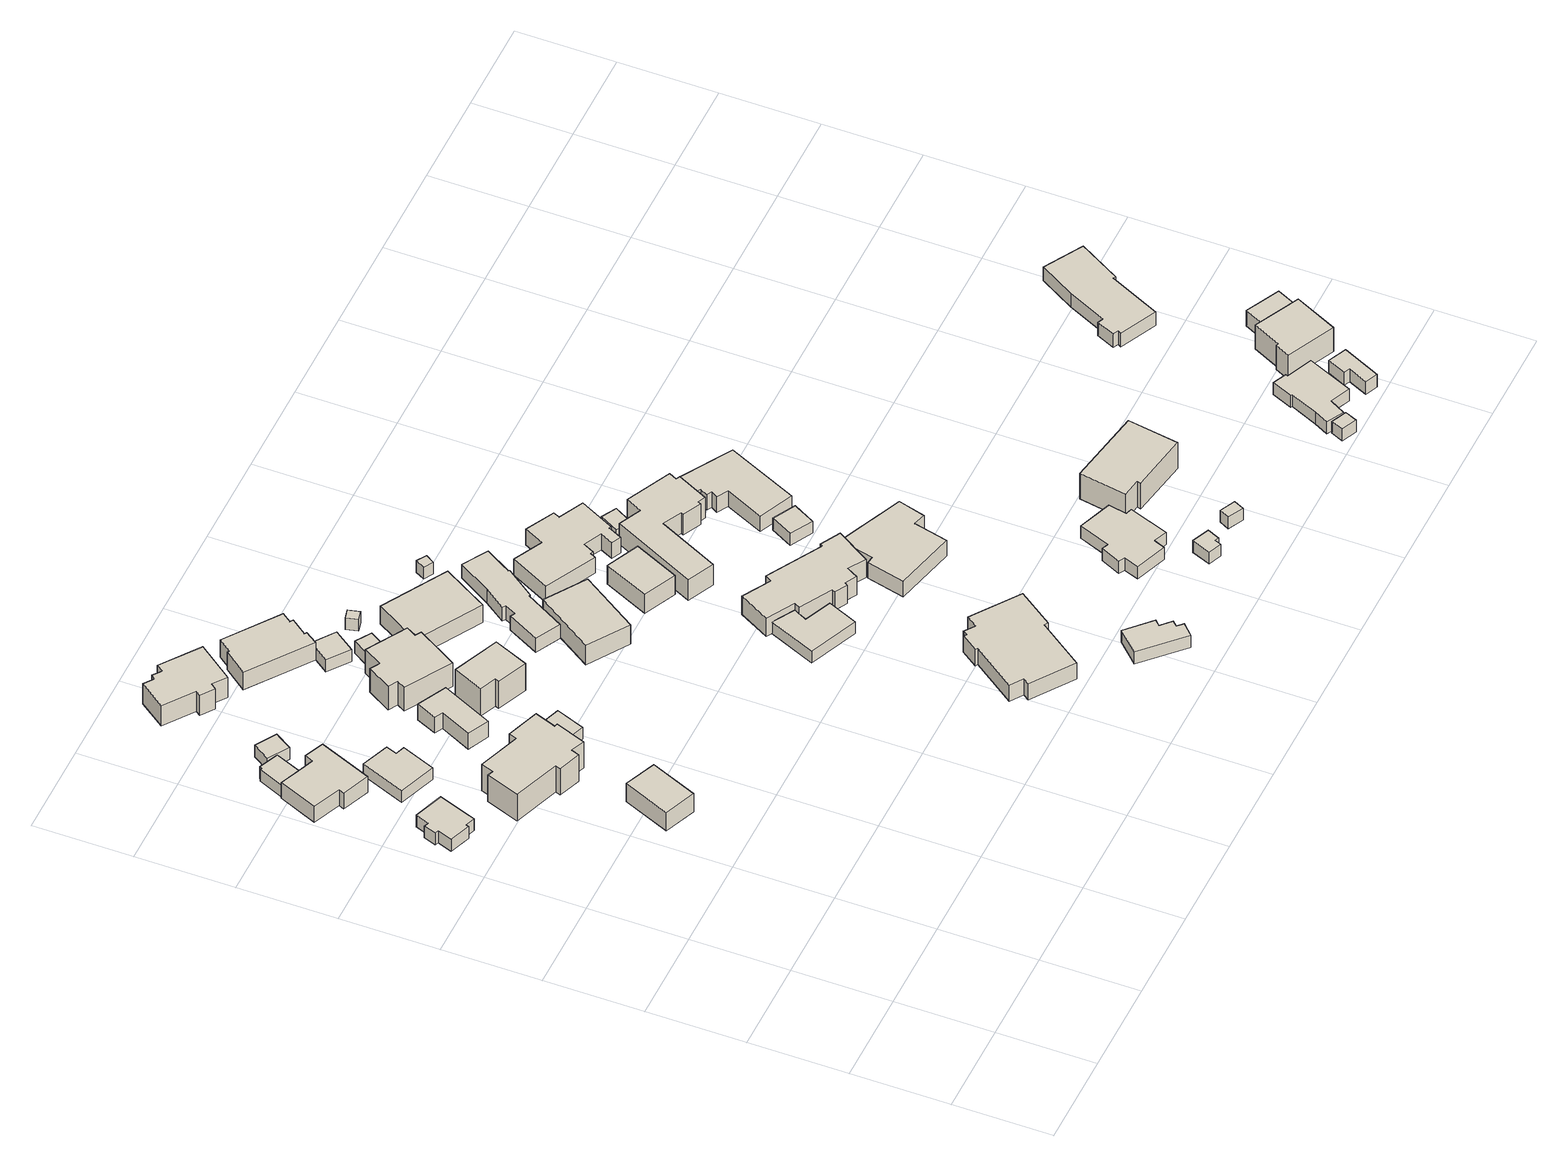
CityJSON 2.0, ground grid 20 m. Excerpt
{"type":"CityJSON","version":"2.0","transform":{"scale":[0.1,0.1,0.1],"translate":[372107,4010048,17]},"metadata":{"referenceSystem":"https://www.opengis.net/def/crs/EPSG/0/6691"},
"CityObjects":{
"building1":{"type":"Building","attributes":{"枝番":1,"利根川水系利根川洪水浸水想定区域（計画規模）.規模":"L1","利根川水系利根川洪水浸水想定区域（計画規模）.浸水ランク":"2","利根川水系利根川洪水浸水想定区域（計画規模）.浸水深":2.03,"利根川水系利根川洪水浸水想定区域（想定最大規模）.規模":"L2","利根川水系利根川洪水浸水想定区域（想定最大規模）.浸水ランク":"3","利根川水系利根川洪水浸水想定区域（想定最大規模）.浸水深":3.21,"usage":"411","measuredHeight":3.5,"BuildingDetails.prefecture":"10","BuildingDetails.city":"10207","BuildingDetails.surveyYear":2016},"geometry":[{"type":"Solid","lod":"1","boundaries":[[[[0,1,2,3,4,5,6,7,8,9]],[[8,10,11,9]],[[7,12,10,8]],[[6,13,12,7]],[[5,14,13,6]],[[4,15,14,5]],[[3,16,15,4]],[[2,17,16,3]],[[1,18,17,2]],[[0,19,18,1]],[[9,11,19,0]],[[10,12,13,14,15,16,17,18,19,11]]]]}]},
"building2":{"type":"Building","attributes":{"枝番":1,"利根川水系利根川洪水浸水想定区域（計画規模）.規模":"L1","利根川水系利根川洪水浸水想定区域（計画規模）.浸水ランク":"2","利根川水系利根川洪水浸水想定区域（計画規模）.浸水深":1.83,"利根川水系利根川洪水浸水想定区域（想定最大規模）.規模":"L2","利根川水系利根川洪水浸水想定区域（想定最大規模）.浸水ランク":"3","利根川水系利根川洪水浸水想定区域（想定最大規模）.浸水深":3.01,"usage":"411","measuredHeight":4.8,"BuildingDetails.prefecture":"10","BuildingDetails.city":"10207","BuildingDetails.surveyYear":2016},"geometry":[{"type":"Solid","lod":"1","boundaries":[[[[20,21,22,23,24,25,26,27,28,29]],[[28,30,31,29]],[[27,32,30,28]],[[26,33,32,27]],[[25,34,33,26]],[[24,35,34,25]],[[23,36,35,24]],[[22,37,36,23]],[[21,38,37,22]],[[20,39,38,21]],[[29,31,39,20]],[[30,32,33,34,35,36,37,38,39,31]]]]}]},
"building3":{"type":"Building","attributes":{"枝番":1,"利根川水系利根川洪水浸水想定区域（計画規模）.規模":"L1","利根川水系利根川洪水浸水想定区域（計画規模）.浸水ランク":"2","利根川水系利根川洪水浸水想定区域（計画規模）.浸水深":1.63,"利根川水系利根川洪水浸水想定区域（想定最大規模）.規模":"L2","利根川水系利根川洪水浸水想定区域（想定最大規模）.浸水ランク":"2","利根川水系利根川洪水浸水想定区域（想定最大規模）.浸水深":2.81,"usage":"411","BuildingDetails.prefecture":"10","BuildingDetails.city":"10207","BuildingDetails.surveyYear":2016},"geometry":[{"type":"Solid","lod":"1","boundaries":[[[[24,40,41,42,43,25]],[[43,44,45,25]],[[42,46,44,43]],[[41,47,46,42]],[[40,48,47,41]],[[24,49,48,40]],[[25,45,49,24]],[[44,46,47,48,49,45]]]]}]},
"building4":{"type":"Building","attributes":{"枝番":1,"利根川水系利根川洪水浸水想定区域（計画規模）.規模":"L1","利根川水系利根川洪水浸水想定区域（計画規模）.浸水ランク":"2","利根川水系利根川洪水浸水想定区域（計画規模）.浸水深":1.83,"利根川水系利根川洪水浸水想定区域（想定最大規模）.規模":"L2","利根川水系利根川洪水浸水想定区域（想定最大規模）.浸水ランク":"3","利根川水系利根川洪水浸水想定区域（想定最大規模）.浸水深":3.01,"usage":"411","measuredHeight":5,"BuildingDetails.prefecture":"10","BuildingDetails.city":"10207","BuildingDetails.surveyYear":2016},"geometry":[{"type":"Solid","lod":"1","boundaries":[[[[50,51,52,53]],[[52,54,55,53]],[[51,56,54,52]],[[50,57,56,51]],[[53,55,57,50]],[[54,56,57,55]]]]}]},
"building5":{"type":"Building","attributes":{"枝番":1,"利根川水系利根川洪水浸水想定区域（計画規模）.規模":"L1","利根川水系利根川洪水浸水想定区域（計画規模）.浸水ランク":"2","利根川水系利根川洪水浸水想定区域（計画規模）.浸水深":2.03,"利根川水系利根川洪水浸水想定区域（想定最大規模）.規模":"L2","利根川水系利根川洪水浸水想定区域（想定最大規模）.浸水ランク":"3","利根川水系利根川洪水浸水想定区域（想定最大規模）.浸水深":3.21,"measuredHeight":3.6,"BuildingDetails.prefecture":"10","BuildingDetails.city":"10207"},"geometry":[{"type":"Solid","lod":"1","boundaries":[[[[58,59,60,61,62,63]],[[62,64,65,63]],[[61,66,64,62]],[[60,67,66,61]],[[59,68,67,60]],[[58,69,68,59]],[[63,65,69,58]],[[64,66,67,68,69,65]]]]}]},
"building6":{"type":"Building","attributes":{"枝番":1,"利根川水系利根川洪水浸水想定区域（計画規模）.規模":"L1","利根川水系利根川洪水浸水想定区域（計画規模）.浸水ランク":"2","利根川水系利根川洪水浸水想定区域（計画規模）.浸水深":1.53,"利根川水系利根川洪水浸水想定区域（想定最大規模）.規模":"L2","利根川水系利根川洪水浸水想定区域（想定最大規模）.浸水ランク":"2","利根川水系利根川洪水浸水想定区域（想定最大規模）.浸水深":2.71,"usage":"411","measuredHeight":8.3,"BuildingDetails.prefecture":"10","BuildingDetails.city":"10207","BuildingDetails.surveyYear":2016},"geometry":[{"type":"Solid","lod":"1","boundaries":[[[[70,71,72,73,74,75,76,77,78,79,80,81,82,83]],[[82,84,85,83]],[[81,86,84,82]],[[80,87,86,81]],[[79,88,87,80]],[[78,89,88,79]],[[77,90,89,78]],[[76,91,90,77]],[[75,92,91,76]],[[74,93,92,75]],[[73,94,93,74]],[[72,95,94,73]],[[71,96,95,72]],[[70,97,96,71]],[[83,85,97,70]],[[84,86,87,88,89,90,91,92,93,94,95,96,97,85]]]]}]},
"building7":{"type":"Building","attributes":{"枝番":1,"利根川水系利根川洪水浸水想定区域（計画規模）.規模":"L1","利根川水系利根川洪水浸水想定区域（計画規模）.浸水ランク":"2","利根川水系利根川洪水浸水想定区域（計画規模）.浸水深":1.73,"利根川水系利根川洪水浸水想定区域（想定最大規模）.規模":"L2","利根川水系利根川洪水浸水想定区域（想定最大規模）.浸水ランク":"2","利根川水系利根川洪水浸水想定区域（想定最大規模）.浸水深":2.91,"usage":"411","BuildingDetails.prefecture":"10","BuildingDetails.city":"10207","BuildingDetails.surveyYear":2016},"geometry":[{"type":"Solid","lod":"1","boundaries":[[[[98,99,100,101]],[[100,102,103,101]],[[99,104,102,100]],[[98,105,104,99]],[[101,103,105,98]],[[102,104,105,103]]]]}]},
"building8":{"type":"Building","attributes":{"枝番":1,"利根川水系利根川洪水浸水想定区域（計画規模）.規模":"L1","利根川水系利根川洪水浸水想定区域（計画規模）.浸水ランク":"2","利根川水系利根川洪水浸水想定区域（計画規模）.浸水深":1.93,"利根川水系利根川洪水浸水想定区域（想定最大規模）.規模":"L2","利根川水系利根川洪水浸水想定区域（想定最大規模）.浸水ランク":"3","利根川水系利根川洪水浸水想定区域（想定最大規模）.浸水深":3.11,"usage":"411","BuildingDetails.prefecture":"10","BuildingDetails.city":"10207","BuildingDetails.surveyYear":2016},"geometry":[{"type":"Solid","lod":"1","boundaries":[[[[106,107,108,109]],[[108,110,111,109]],[[107,112,110,108]],[[106,113,112,107]],[[109,111,113,106]],[[110,112,113,111]]]]}]},
"building9":{"type":"Building","attributes":{"枝番":1,"利根川水系利根川洪水浸水想定区域（計画規模）.規模":"L1","利根川水系利根川洪水浸水想定区域（計画規模）.浸水ランク":"2","利根川水系利根川洪水浸水想定区域（計画規模）.浸水深":2.03,"利根川水系利根川洪水浸水想定区域（想定最大規模）.規模":"L2","利根川水系利根川洪水浸水想定区域（想定最大規模）.浸水ランク":"3","利根川水系利根川洪水浸水想定区域（想定最大規模）.浸水深":3.21,"usage":"411","measuredHeight":5.7,"BuildingDetails.prefecture":"10","BuildingDetails.city":"10207","BuildingDetails.surveyYear":2016},"geometry":[{"type":"Solid","lod":"1","boundaries":[[[[114,115,116,117,118,119]],[[118,120,121,119]],[[117,122,120,118]],[[116,123,122,117]],[[115,124,123,116]],[[114,125,124,115]],[[119,121,125,114]],[[120,122,123,124,125,121]]]]}]},
"building10":{"type":"Building","attributes":{"枝番":1,"利根川水系利根川洪水浸水想定区域（計画規模）.規模":"L1","利根川水系利根川洪水浸水想定区域（計画規模）.浸水ランク":"2","利根川水系利根川洪水浸水想定区域（計画規模）.浸水深":1.23,"利根川水系利根川洪水浸水想定区域（想定最大規模）.規模":"L2","利根川水系利根川洪水浸水想定区域（想定最大規模）.浸水ランク":"2","利根川水系利根川洪水浸水想定区域（想定最大規模）.浸水深":2.41,"usage":"411","measuredHeight":7.1,"BuildingDetails.prefecture":"10","BuildingDetails.city":"10207","BuildingDetails.surveyYear":2016},"geometry":[{"type":"Solid","lod":"1","boundaries":[[[[126,127,128,129,130,131,132,133,134,135,136,137]],[[136,138,139,137]],[[135,140,138,136]],[[134,141,140,135]],[[133,142,141,134]],[[132,143,142,133]],[[131,144,143,132]],[[130,145,144,131]],[[129,146,145,130]],[[128,147,146,129]],[[127,148,147,128]],[[126,149,148,127]],[[137,139,149,126]],[[138,140,141,142,143,144,145,146,147,148,149,139]]]]}]},
"building11":{"type":"Building","attributes":{"枝番":1,"利根川水系利根川洪水浸水想定区域（計画規模）.規模":"L1","利根川水系利根川洪水浸水想定区域（計画規模）.浸水ランク":"2","利根川水系利根川洪水浸水想定区域（計画規模）.浸水深":1.53,"利根川水系利根川洪水浸水想定区域（想定最大規模）.規模":"L2","利根川水系利根川洪水浸水想定区域（想定最大規模）.浸水ランク":"2","利根川水系利根川洪水浸水想定区域（想定最大規模）.浸水深":2.71,"usage":"411","measuredHeight":7.6,"BuildingDetails.prefecture":"10","BuildingDetails.city":"10207","BuildingDetails.surveyYear":2016},"geometry":[{"type":"Solid","lod":"1","boundaries":[[[[150,151,152,153,154,155]],[[154,156,157,155]],[[153,158,156,154]],[[152,159,158,153]],[[151,160,159,152]],[[150,161,160,151]],[[155,157,161,150]],[[156,158,159,160,161,157]]]]}]},
"building12":{"type":"Building","attributes":{"枝番":1,"利根川水系利根川洪水浸水想定区域（計画規模）.規模":"L1","利根川水系利根川洪水浸水想定区域（計画規模）.浸水ランク":"2","利根川水系利根川洪水浸水想定区域（計画規模）.浸水深":1.32,"利根川水系利根川洪水浸水想定区域（想定最大規模）.規模":"L2","利根川水系利根川洪水浸水想定区域（想定最大規模）.浸水ランク":"2","利根川水系利根川洪水浸水想定区域（想定最大規模）.浸水深":2.52,"usage":"411","measuredHeight":7.3,"BuildingDetails.prefecture":"10","BuildingDetails.city":"10207","BuildingDetails.surveyYear":2016},"geometry":[{"type":"Solid","lod":"1","boundaries":[[[[162,163,164,165,166,167,168,169,170,171]],[[170,172,173,171]],[[169,174,172,170]],[[168,175,174,169]],[[167,176,175,168]],[[166,177,176,167]],[[165,178,177,166]],[[164,179,178,165]],[[163,180,179,164]],[[162,181,180,163]],[[171,173,181,162]],[[172,174,175,176,177,178,179,180,181,173]]]]}]},
"building13":{"type":"Building","attributes":{"枝番":1,"利根川水系利根川洪水浸水想定区域（計画規模）.規模":"L1","利根川水系利根川洪水浸水想定区域（計画規模）.浸水ランク":"2","利根川水系利根川洪水浸水想定区域（計画規模）.浸水深":1.32,"利根川水系利根川洪水浸水想定区域（想定最大規模）.規模":"L2","利根川水系利根川洪水浸水想定区域（想定最大規模）.浸水ランク":"2","利根川水系利根川洪水浸水想定区域（想定最大規模）.浸水深":2.51,"usage":"411","measuredHeight":7.1,"BuildingDetails.prefecture":"10","BuildingDetails.city":"10207","BuildingDetails.surveyYear":2016},"geometry":[{"type":"Solid","lod":"1","boundaries":[[[[182,183,184,185,186,187,188,189,190,191]],[[190,192,193,191]],[[189,194,192,190]],[[188,195,194,189]],[[187,196,195,188]],[[186,197,196,187]],[[185,198,197,186]],[[184,199,198,185]],[[183,200,199,184]],[[182,201,200,183]],[[191,193,201,182]],[[192,194,195,196,197,198,199,200,201,193]]]]}]},
"building14":{"type":"Building","attributes":{"枝番":1,"利根川水系利根川洪水浸水想定区域（計画規模）.規模":"L1","利根川水系利根川洪水浸水想定区域（計画規模）.浸水ランク":"2","利根川水系利根川洪水浸水想定区域（計画規模）.浸水深":1.32,"利根川水系利根川洪水浸水想定区域（想定最大規模）.規模":"L2","利根川水系利根川洪水浸水想定区域（想定最大規模）.浸水ランク":"2","利根川水系利根川洪水浸水想定区域（想定最大規模）.浸水深":2.52,"BuildingDetails.prefecture":"10","BuildingDetails.city":"10207"},"geometry":[{"type":"Solid","lod":"1","boundaries":[[[[202,203,204,205]],[[204,206,207,205]],[[203,208,206,204]],[[202,209,208,203]],[[205,207,209,202]],[[206,208,209,207]]]]}]},
"building15":{"type":"Building","attributes":{"枝番":1,"利根川水系利根川洪水浸水想定区域（計画規模）.規模":"L1","利根川水系利根川洪水浸水想定区域（計画規模）.浸水ランク":"2","利根川水系利根川洪水浸水想定区域（計画規模）.浸水深":1.42,"利根川水系利根川洪水浸水想定区域（想定最大規模）.規模":"L2","利根川水系利根川洪水浸水想定区域（想定最大規模）.浸水ランク":"2","利根川水系利根川洪水浸水想定区域（想定最大規模）.浸水深":2.62,"BuildingDetails.prefecture":"10","BuildingDetails.city":"10207"},"geometry":[{"type":"Solid","lod":"1","boundaries":[[[[210,211,212,213]],[[212,214,215,213]],[[211,216,214,212]],[[210,217,216,211]],[[213,215,217,210]],[[214,216,217,215]]]]}]},
"building16":{"type":"Building","attributes":{"枝番":1,"利根川水系利根川洪水浸水想定区域（計画規模）.規模":"L1","利根川水系利根川洪水浸水想定区域（計画規模）.浸水ランク":"2","利根川水系利根川洪水浸水想定区域（計画規模）.浸水深":1.52,"利根川水系利根川洪水浸水想定区域（想定最大規模）.規模":"L2","利根川水系利根川洪水浸水想定区域（想定最大規模）.浸水ランク":"2","利根川水系利根川洪水浸水想定区域（想定最大規模）.浸水深":2.72,"BuildingDetails.prefecture":"10","BuildingDetails.city":"10207"},"geometry":[{"type":"Solid","lod":"1","boundaries":[[[[218,219,220,221]],[[220,222,223,221]],[[219,224,222,220]],[[218,225,224,219]],[[221,223,225,218]],[[222,224,225,223]]]]}]},
"building17":{"type":"Building","attributes":{"枝番":1,"利根川水系利根川洪水浸水想定区域（計画規模）.規模":"L1","利根川水系利根川洪水浸水想定区域（計画規模）.浸水ランク":"2","利根川水系利根川洪水浸水想定区域（計画規模）.浸水深":1.32,"利根川水系利根川洪水浸水想定区域（想定最大規模）.規模":"L2","利根川水系利根川洪水浸水想定区域（想定最大規模）.浸水ランク":"2","利根川水系利根川洪水浸水想定区域（想定最大規模）.浸水深":2.51,"usage":"411","measuredHeight":6.2,"BuildingDetails.prefecture":"10","BuildingDetails.city":"10207","BuildingDetails.surveyYear":2016},"geometry":[{"type":"Solid","lod":"1","boundaries":[[[[226,227,228,229]],[[228,230,231,229]],[[227,232,230,228]],[[226,233,232,227]],[[229,231,233,226]],[[230,232,233,231]]]]}]},
"building18":{"type":"Building","attributes":{"枝番":1,"利根川水系利根川洪水浸水想定区域（計画規模）.規模":"L1","利根川水系利根川洪水浸水想定区域（計画規模）.浸水ランク":"2","利根川水系利根川洪水浸水想定区域（計画規模）.浸水深":1.62,"利根川水系利根川洪水浸水想定区域（想定最大規模）.規模":"L2","利根川水系利根川洪水浸水想定区域（想定最大規模）.浸水ランク":"2","利根川水系利根川洪水浸水想定区域（想定最大規模）.浸水深":2.81,"usage":"411","measuredHeight":6,"BuildingDetails.prefecture":"10","BuildingDetails.city":"10207","BuildingDetails.surveyYear":2016},"geometry":[{"type":"Solid","lod":"1","boundaries":[[[[234,235,236,237]],[[236,238,239,237]],[[235,240,238,236]],[[234,241,240,235]],[[237,239,241,234]],[[238,240,241,239]]]]}]},
"building19":{"type":"Building","attributes":{"枝番":1,"利根川水系利根川洪水浸水想定区域（計画規模）.規模":"L1","利根川水系利根川洪水浸水想定区域（計画規模）.浸水ランク":"2","利根川水系利根川洪水浸水想定区域（計画規模）.浸水深":1.83,"利根川水系利根川洪水浸水想定区域（想定最大規模）.規模":"L2","利根川水系利根川洪水浸水想定区域（想定最大規模）.浸水ランク":"3","利根川水系利根川洪水浸水想定区域（想定最大規模）.浸水深":3.01,"usage":"402","measuredHeight":7.6,"BuildingDetails.prefecture":"10","BuildingDetails.city":"10207","BuildingDetails.surveyYear":2016},"geometry":[{"type":"Solid","lod":"1","boundaries":[[[[242,243,244,245,246,247,248,249,250,251,252,253,254,255]],[[254,256,257,255]],[[253,258,256,254]],[[252,259,258,253]],[[251,260,259,252]],[[250,261,260,251]],[[249,262,261,250]],[[248,263,262,249]],[[247,264,263,248]],[[246,265,264,247]],[[245,266,265,246]],[[244,267,266,245]],[[243,268,267,244]],[[242,269,268,243]],[[255,257,269,242]],[[256,258,259,260,261,262,263,264,265,266,267,268,269,257]]]]}]},
"building20":{"type":"Building","attributes":{"枝番":1,"利根川水系利根川洪水浸水想定区域（計画規模）.規模":"L1","利根川水系利根川洪水浸水想定区域（計画規模）.浸水ランク":"2","利根川水系利根川洪水浸水想定区域（計画規模）.浸水深":1.83,"利根川水系利根川洪水浸水想定区域（想定最大規模）.規模":"L2","利根川水系利根川洪水浸水想定区域（想定最大規模）.浸水ランク":"3","利根川水系利根川洪水浸水想定区域（想定最大規模）.浸水深":3.01,"usage":"411","measuredHeight":3.7,"BuildingDetails.prefecture":"10","BuildingDetails.city":"10207","BuildingDetails.surveyYear":2016},"geometry":[{"type":"Solid","lod":"1","boundaries":[[[[270,271,272,273,274,275,276]],[[275,277,278,276]],[[274,279,277,275]],[[273,280,279,274]],[[272,281,280,273]],[[271,282,281,272]],[[270,283,282,271]],[[276,278,283,270]],[[277,279,280,281,282,283,278]]]]}]},
"building21":{"type":"Building","attributes":{"枝番":1,"利根川水系利根川洪水浸水想定区域（計画規模）.規模":"L1","利根川水系利根川洪水浸水想定区域（計画規模）.浸水ランク":"2","利根川水系利根川洪水浸水想定区域（計画規模）.浸水深":1.42,"利根川水系利根川洪水浸水想定区域（想定最大規模）.規模":"L2","利根川水系利根川洪水浸水想定区域（想定最大規模）.浸水ランク":"2","利根川水系利根川洪水浸水想定区域（想定最大規模）.浸水深":2.61,"usage":"411","measuredHeight":4.4,"BuildingDetails.prefecture":"10","BuildingDetails.city":"10207","BuildingDetails.surveyYear":2016},"geometry":[{"type":"Solid","lod":"1","boundaries":[[[[284,285,286,287,288,289,290,291,292,293,294,295,296]],[[295,297,298,296]],[[294,299,297,295]],[[293,300,299,294]],[[292,301,300,293]],[[291,302,301,292]],[[290,303,302,291]],[[289,304,303,290]],[[288,305,304,289]],[[287,306,305,288]],[[286,307,306,287]],[[285,308,307,286]],[[284,309,308,285]],[[296,298,309,284]],[[297,299,300,301,302,303,304,305,306,307,308,309,298]]]]}]},
"building22":{"type":"Building","attributes":{"枝番":1,"利根川水系利根川洪水浸水想定区域（計画規模）.規模":"L1","利根川水系利根川洪水浸水想定区域（計画規模）.浸水ランク":"2","利根川水系利根川洪水浸水想定区域（計画規模）.浸水深":2.14,"利根川水系利根川洪水浸水想定区域（想定最大規模）.規模":"L2","利根川水系利根川洪水浸水想定区域（想定最大規模）.浸水ランク":"3","利根川水系利根川洪水浸水想定区域（想定最大規模）.浸水深":3.31,"BuildingDetails.prefecture":"10","BuildingDetails.city":"10207"},"geometry":[{"type":"Solid","lod":"1","boundaries":[[[[310,311,312,313,314,315,316,317]],[[316,318,319,317]],[[315,320,318,316]],[[314,321,320,315]],[[313,322,321,314]],[[312,323,322,313]],[[311,324,323,312]],[[310,325,324,311]],[[317,319,325,310]],[[318,320,321,322,323,324,325,319]]]]}]},
"building23":{"type":"Building","attributes":{"枝番":1,"利根川水系利根川洪水浸水想定区域（計画規模）.規模":"L1","利根川水系利根川洪水浸水想定区域（計画規模）.浸水ランク":"2","利根川水系利根川洪水浸水想定区域（計画規模）.浸水深":1.82,"利根川水系利根川洪水浸水想定区域（想定最大規模）.規模":"L2","利根川水系利根川洪水浸水想定区域（想定最大規模）.浸水ランク":"3","利根川水系利根川洪水浸水想定区域（想定最大規模）.浸水深":3.01,"BuildingDetails.prefecture":"10","BuildingDetails.city":"10207"},"geometry":[{"type":"Solid","lod":"1","boundaries":[[[[326,327,328,329]],[[328,330,331,329]],[[327,332,330,328]],[[326,333,332,327]],[[329,331,333,326]],[[330,332,333,331]]]]}]},
"building24":{"type":"Building","attributes":{"枝番":1,"利根川水系利根川洪水浸水想定区域（計画規模）.規模":"L1","利根川水系利根川洪水浸水想定区域（計画規模）.浸水ランク":"2","利根川水系利根川洪水浸水想定区域（計画規模）.浸水深":1.62,"利根川水系利根川洪水浸水想定区域（想定最大規模）.規模":"L2","利根川水系利根川洪水浸水想定区域（想定最大規模）.浸水ランク":"2","利根川水系利根川洪水浸水想定区域（想定最大規模）.浸水深":2.82,"usage":"411","measuredHeight":5.5,"BuildingDetails.prefecture":"10","BuildingDetails.city":"10207","BuildingDetails.surveyYear":2016},"geometry":[{"type":"Solid","lod":"1","boundaries":[[[[334,335,336,337]],[[336,338,339,337]],[[335,340,338,336]],[[334,341,340,335]],[[337,339,341,334]],[[338,340,341,339]]]]}]},
"building25":{"type":"Building","attributes":{"枝番":1,"利根川水系利根川洪水浸水想定区域（計画規模）.規模":"L1","利根川水系利根川洪水浸水想定区域（計画規模）.浸水ランク":"2","利根川水系利根川洪水浸水想定区域（計画規模）.浸水深":1.83,"利根川水系利根川洪水浸水想定区域（想定最大規模）.規模":"L2","利根川水系利根川洪水浸水想定区域（想定最大規模）.浸水ランク":"3","利根川水系利根川洪水浸水想定区域（想定最大規模）.浸水深":3.01,"usage":"411","measuredHeight":6.3,"BuildingDetails.prefecture":"10","BuildingDetails.city":"10207","BuildingDetails.surveyYear":2016},"geometry":[{"type":"Solid","lod":"1","boundaries":[[[[342,343,344,345,273,272,346,347,348,349,350,351,352,353,354,355]],[[354,356,357,355]],[[353,358,356,354]],[[352,359,358,353]],[[351,360,359,352]],[[350,361,360,351]],[[349,362,361,350]],[[348,363,362,349]],[[347,364,363,348]],[[346,365,364,347]],[[272,366,365,346]],[[273,367,366,272]],[[345,368,367,273]],[[344,369,368,345]],[[343,370,369,344]],[[342,371,370,343]],[[355,357,371,342]],[[356,358,359,360,361,362,363,364,365,366,367,368,369,370,371,357]]]]}]},
"building26":{"type":"Building","attributes":{"枝番":1,"利根川水系利根川洪水浸水想定区域（計画規模）.規模":"L1","利根川水系利根川洪水浸水想定区域（計画規模）.浸水ランク":"2","利根川水系利根川洪水浸水想定区域（計画規模）.浸水深":1.42,"利根川水系利根川洪水浸水想定区域（想定最大規模）.規模":"L2","利根川水系利根川洪水浸水想定区域（想定最大規模）.浸水ランク":"2","利根川水系利根川洪水浸水想定区域（想定最大規模）.浸水深":2.62,"usage":"411","measuredHeight":5.9,"BuildingDetails.prefecture":"10","BuildingDetails.city":"10207","BuildingDetails.surveyYear":2016},"geometry":[{"type":"Solid","lod":"1","boundaries":[[[[372,373,374,375,376,377,378,379,380,381,382,383,384,385,386,387]],[[386,388,389,387]],[[385,390,388,386]],[[384,391,390,385]],[[383,392,391,384]],[[382,393,392,383]],[[381,394,393,382]],[[380,395,394,381]],[[379,396,395,380]],[[378,397,396,379]],[[377,398,397,378]],[[376,399,398,377]],[[375,400,399,376]],[[374,401,400,375]],[[373,402,401,374]],[[372,403,402,373]],[[387,389,403,372]],[[388,390,391,392,393,394,395,396,397,398,399,400,401,402,403,389]]]]}]},
"building27":{"type":"Building","attributes":{"枝番":1,"利根川水系利根川洪水浸水想定区域（計画規模）.規模":"L1","利根川水系利根川洪水浸水想定区域（計画規模）.浸水ランク":"2","利根川水系利根川洪水浸水想定区域（計画規模）.浸水深":1.62,"利根川水系利根川洪水浸水想定区域（想定最大規模）.規模":"L2","利根川水系利根川洪水浸水想定区域（想定最大規模）.浸水ランク":"2","利根川水系利根川洪水浸水想定区域（想定最大規模）.浸水深":2.82,"usage":"411","measuredHeight":7.4,"BuildingDetails.prefecture":"10","BuildingDetails.city":"10207","BuildingDetails.surveyYear":2016},"geometry":[{"type":"Solid","lod":"1","boundaries":[[[[404,405,406,407,408,409,410,411,412,413,414,415,416,417]],[[416,418,419,417]],[[415,420,418,416]],[[414,421,420,415]],[[413,422,421,414]],[[412,423,422,413]],[[411,424,423,412]],[[410,425,424,411]],[[409,426,425,410]],[[408,427,426,409]],[[407,428,427,408]],[[406,429,428,407]],[[405,430,429,406]],[[404,431,430,405]],[[417,419,431,404]],[[418,420,421,422,423,424,425,426,427,428,429,430,431,419]]]]}]},
"building28":{"type":"Building","attributes":{"枝番":1,"利根川水系利根川洪水浸水想定区域（計画規模）.規模":"L1","利根川水系利根川洪水浸水想定区域（計画規模）.浸水ランク":"2","利根川水系利根川洪水浸水想定区域（計画規模）.浸水深":1.92,"利根川水系利根川洪水浸水想定区域（想定最大規模）.規模":"L2","利根川水系利根川洪水浸水想定区域（想定最大規模）.浸水ランク":"3","利根川水系利根川洪水浸水想定区域（想定最大規模）.浸水深":3.11,"usage":"413","measuredHeight":4.5,"BuildingDetails.prefecture":"10","BuildingDetails.city":"10207","BuildingDetails.surveyYear":2016},"geometry":[{"type":"Solid","lod":"1","boundaries":[[[[432,433,434,435,436,437,438,439,440]],[[439,441,442,440]],[[438,443,441,439]],[[437,444,443,438]],[[436,445,444,437]],[[435,446,445,436]],[[434,447,446,435]],[[433,448,447,434]],[[432,449,448,433]],[[440,442,449,432]],[[441,443,444,445,446,447,448,449,442]]]]}]},
"building29":{"type":"Building","attributes":{"枝番":1,"利根川水系利根川洪水浸水想定区域（計画規模）.規模":"L1","利根川水系利根川洪水浸水想定区域（計画規模）.浸水ランク":"2","利根川水系利根川洪水浸水想定区域（計画規模）.浸水深":1.72,"利根川水系利根川洪水浸水想定区域（想定最大規模）.規模":"L2","利根川水系利根川洪水浸水想定区域（想定最大規模）.浸水ランク":"2","利根川水系利根川洪水浸水想定区域（想定最大規模）.浸水深":2.92,"usage":"411","measuredHeight":3.2,"BuildingDetails.prefecture":"10","BuildingDetails.city":"10207","BuildingDetails.surveyYear":2016},"geometry":[{"type":"Solid","lod":"1","boundaries":[[[[450,451,452,453]],[[452,454,455,453]],[[451,456,454,452]],[[450,457,456,451]],[[453,455,457,450]],[[454,456,457,455]]]]}]},
"building30":{"type":"Building","attributes":{"枝番":1,"利根川水系利根川洪水浸水想定区域（計画規模）.規模":"L1","利根川水系利根川洪水浸水想定区域（計画規模）.浸水ランク":"2","利根川水系利根川洪水浸水想定区域（計画規模）.浸水深":2.12,"利根川水系利根川洪水浸水想定区域（想定最大規模）.規模":"L2","利根川水系利根川洪水浸水想定区域（想定最大規模）.浸水ランク":"3","利根川水系利根川洪水浸水想定区域（想定最大規模）.浸水深":3.31,"measuredHeight":3.2,"BuildingDetails.prefecture":"10","BuildingDetails.city":"10207"},"geometry":[{"type":"Solid","lod":"1","boundaries":[[[[458,459,460,461]],[[460,462,463,461]],[[459,464,462,460]],[[458,465,464,459]],[[461,463,465,458]],[[462,464,465,463]]]]}]},
"building31":{"type":"Building","attributes":{"枝番":1,"利根川水系利根川洪水浸水想定区域（計画規模）.規模":"L1","利根川水系利根川洪水浸水想定区域（計画規模）.浸水ランク":"2","利根川水系利根川洪水浸水想定区域（計画規模）.浸水深":1.93,"利根川水系利根川洪水浸水想定区域（想定最大規模）.規模":"L2","利根川水系利根川洪水浸水想定区域（想定最大規模）.浸水ランク":"3","利根川水系利根川洪水浸水想定区域（想定最大規模）.浸水深":3.11,"BuildingDetails.prefecture":"10","BuildingDetails.city":"10207"},"geometry":[{"type":"Solid","lod":"1","boundaries":[[[[466,467,468,469,470,471]],[[470,472,473,471]],[[469,474,472,470]],[[468,475,474,469]],[[467,476,475,468]],[[466,477,476,467]],[[471,473,477,466]],[[472,474,475,476,477,473]]]]}]},
"building32":{"type":"Building","attributes":{"枝番":1,"利根川水系利根川洪水浸水想定区域（計画規模）.規模":"L1","利根川水系利根川洪水浸水想定区域（計画規模）.浸水ランク":"2","利根川水系利根川洪水浸水想定区域（計画規模）.浸水深":1.93,"利根川水系利根川洪水浸水想定区域（想定最大規模）.規模":"L2","利根川水系利根川洪水浸水想定区域（想定最大規模）.浸水ランク":"3","利根川水系利根川洪水浸水想定区域（想定最大規模）.浸水深":3.11,"usage":"411","measuredHeight":5.3,"BuildingDetails.prefecture":"10","BuildingDetails.city":"10207","BuildingDetails.surveyYear":2016},"geometry":[{"type":"Solid","lod":"1","boundaries":[[[[478,479,480,481,482,483,484,485,486,487,488,489]],[[488,490,491,489]],[[487,492,490,488]],[[486,493,492,487]],[[485,494,493,486]],[[484,495,494,485]],[[483,496,495,484]],[[482,497,496,483]],[[481,498,497,482]],[[480,499,498,481]],[[479,500,499,480]],[[478,501,500,479]],[[489,491,501,478]],[[490,492,493,494,495,496,497,498,499,500,501,491]]]]}]},
"building33":{"type":"Building","attributes":{"枝番":1,"利根川水系利根川洪水浸水想定区域（計画規模）.規模":"L1","利根川水系利根川洪水浸水想定区域（計画規模）.浸水ランク":"2","利根川水系利根川洪水浸水想定区域（計画規模）.浸水深":1.31,"利根川水系利根川洪水浸水想定区域（想定最大規模）.規模":"L2","利根川水系利根川洪水浸水想定区域（想定最大規模）.浸水ランク":"2","利根川水系利根川洪水浸水想定区域（想定最大規模）.浸水深":2.51,"usage":"411","measuredHeight":4.5,"BuildingDetails.prefecture":"10","BuildingDetails.city":"10207","BuildingDetails.surveyYear":2016},"geometry":[{"type":"Solid","lod":"1","boundaries":[[[[502,503,504,505,506,507,508,509,510,511]],[[510,512,513,511]],[[509,514,512,510]],[[508,515,514,509]],[[507,516,515,508]],[[506,517,516,507]],[[505,518,517,506]],[[504,519,518,505]],[[503,520,519,504]],[[502,521,520,503]],[[511,513,521,502]],[[512,514,515,516,517,518,519,520,521,513]]]]}]},
"building34":{"type":"Building","attributes":{"枝番":1,"利根川水系利根川洪水浸水想定区域（計画規模）.規模":"L1","利根川水系利根川洪水浸水想定区域（計画規模）.浸水ランク":"2","利根川水系利根川洪水浸水想定区域（計画規模）.浸水深":1.93,"利根川水系利根川洪水浸水想定区域（想定最大規模）.規模":"L2","利根川水系利根川洪水浸水想定区域（想定最大規模）.浸水ランク":"3","利根川水系利根川洪水浸水想定区域（想定最大規模）.浸水深":3.11,"BuildingDetails.prefecture":"10","BuildingDetails.city":"10207"},"geometry":[{"type":"Solid","lod":"1","boundaries":[[[[522,523,524,525]],[[524,526,527,525]],[[523,528,526,524]],[[522,529,528,523]],[[525,527,529,522]],[[526,528,529,527]]]]}]},
"building35":{"type":"Building","attributes":{"枝番":1,"利根川水系利根川洪水浸水想定区域（計画規模）.規模":"L1","利根川水系利根川洪水浸水想定区域（計画規模）.浸水ランク":"2","利根川水系利根川洪水浸水想定区域（計画規模）.浸水深":1.32,"利根川水系利根川洪水浸水想定区域（想定最大規模）.規模":"L2","利根川水系利根川洪水浸水想定区域（想定最大規模）.浸水ランク":"2","利根川水系利根川洪水浸水想定区域（想定最大規模）.浸水深":2.51,"usage":"411","measuredHeight":7.8,"BuildingDetails.prefecture":"10","BuildingDetails.city":"10207","BuildingDetails.surveyYear":2016},"geometry":[{"type":"Solid","lod":"1","boundaries":[[[[530,531,532,533,534,535]],[[534,536,537,535]],[[533,538,536,534]],[[532,539,538,533]],[[531,540,539,532]],[[530,541,540,531]],[[535,537,541,530]],[[536,538,539,540,541,537]]]]}]},
"building36":{"type":"Building","attributes":{"枝番":1,"利根川水系利根川洪水浸水想定区域（計画規模）.規模":"L1","利根川水系利根川洪水浸水想定区域（計画規模）.浸水ランク":"2","利根川水系利根川洪水浸水想定区域（計画規模）.浸水深":1.72,"利根川水系利根川洪水浸水想定区域（想定最大規模）.規模":"L2","利根川水系利根川洪水浸水想定区域（想定最大規模）.浸水ランク":"2","利根川水系利根川洪水浸水想定区域（想定最大規模）.浸水深":2.91,"BuildingDetails.prefecture":"10","BuildingDetails.city":"10207"},"geometry":[{"type":"Solid","lod":"1","boundaries":[[[[542,543,544,545]],[[544,546,547,545]],[[543,548,546,544]],[[542,549,548,543]],[[545,547,549,542]],[[546,548,549,547]]]]}]},
"building37":{"type":"Building","attributes":{"枝番":1,"利根川水系利根川洪水浸水想定区域（計画規模）.規模":"L1","利根川水系利根川洪水浸水想定区域（計画規模）.浸水ランク":"2","利根川水系利根川洪水浸水想定区域（計画規模）.浸水深":1.62,"利根川水系利根川洪水浸水想定区域（想定最大規模）.規模":"L2","利根川水系利根川洪水浸水想定区域（想定最大規模）.浸水ランク":"2","利根川水系利根川洪水浸水想定区域（想定最大規模）.浸水深":2.81,"usage":"411","BuildingDetails.prefecture":"10","BuildingDetails.city":"10207","BuildingDetails.surveyYear":2016},"geometry":[{"type":"Solid","lod":"1","boundaries":[[[[550,551,552,553,554,555,556,557,558,559,560]],[[559,561,562,560]],[[558,563,561,559]],[[557,564,563,558]],[[556,565,564,557]],[[555,566,565,556]],[[554,567,566,555]],[[553,568,567,554]],[[552,569,568,553]],[[551,570,569,552]],[[550,571,570,551]],[[560,562,571,550]],[[561,563,564,565,566,567,568,569,570,571,562]]]]}]},
"building38":{"type":"Building","attributes":{"枝番":1,"利根川水系利根川洪水浸水想定区域（計画規模）.規模":"L1","利根川水系利根川洪水浸水想定区域（計画規模）.浸水ランク":"2","利根川水系利根川洪水浸水想定区域（計画規模）.浸水深":1.62,"利根川水系利根川洪水浸水想定区域（想定最大規模）.規模":"L2","利根川水系利根川洪水浸水想定区域（想定最大規模）.浸水ランク":"2","利根川水系利根川洪水浸水想定区域（想定最大規模）.浸水深":2.82,"measuredHeight":4.4,"BuildingDetails.prefecture":"10","BuildingDetails.city":"10207"},"geometry":[{"type":"Solid","lod":"1","boundaries":[[[[572,573,574,575,576,577]],[[576,578,579,577]],[[575,580,578,576]],[[574,581,580,575]],[[573,582,581,574]],[[572,583,582,573]],[[577,579,583,572]],[[578,580,581,582,583,579]]]]}]},
"building39":{"type":"Building","attributes":{"枝番":1,"利根川水系利根川洪水浸水想定区域（計画規模）.規模":"L1","利根川水系利根川洪水浸水想定区域（計画規模）.浸水ランク":"2","利根川水系利根川洪水浸水想定区域（計画規模）.浸水深":1.52,"利根川水系利根川洪水浸水想定区域（想定最大規模）.規模":"L2","利根川水系利根川洪水浸水想定区域（想定最大規模）.浸水ランク":"2","利根川水系利根川洪水浸水想定区域（想定最大規模）.浸水深":2.72,"usage":"411","measuredHeight":6.9,"BuildingDetails.prefecture":"10","BuildingDetails.city":"10207","BuildingDetails.surveyYear":2016},"geometry":[{"type":"Solid","lod":"1","boundaries":[[[[584,585,586,587,588,589]],[[588,590,591,589]],[[587,592,590,588]],[[586,593,592,587]],[[585,594,593,586]],[[584,595,594,585]],[[589,591,595,584]],[[590,592,593,594,595,591]]]]}]},
"building40":{"type":"Building","attributes":{"枝番":1,"利根川水系利根川洪水浸水想定区域（計画規模）.規模":"L1","利根川水系利根川洪水浸水想定区域（計画規模）.浸水ランク":"2","利根川水系利根川洪水浸水想定区域（計画規模）.浸水深":1.61,"利根川水系利根川洪水浸水想定区域（想定最大規模）.規模":"L2","利根川水系利根川洪水浸水想定区域（想定最大規模）.浸水ランク":"2","利根川水系利根川洪水浸水想定区域（想定最大規模）.浸水深":2.82,"usage":"401","measuredHeight":4.2,"BuildingDetails.prefecture":"10","BuildingDetails.city":"10207","BuildingDetails.surveyYear":2016},"geometry":[{"type":"Solid","lod":"1","boundaries":[[[[596,597,598,599]],[[598,600,601,599]],[[597,602,600,598]],[[596,603,602,597]],[[599,601,603,596]],[[600,602,603,601]]]]}]},
"building41":{"type":"Building","attributes":{"枝番":1,"利根川水系利根川洪水浸水想定区域（計画規模）.規模":"L1","利根川水系利根川洪水浸水想定区域（計画規模）.浸水ランク":"2","利根川水系利根川洪水浸水想定区域（計画規模）.浸水深":1.51,"利根川水系利根川洪水浸水想定区域（想定最大規模）.規模":"L2","利根川水系利根川洪水浸水想定区域（想定最大規模）.浸水ランク":"2","利根川水系利根川洪水浸水想定区域（想定最大規模）.浸水深":2.71,"usage":"441","measuredHeight":5.1,"BuildingDetails.prefecture":"10","BuildingDetails.city":"10207","BuildingDetails.surveyYear":2016},"geometry":[{"type":"Solid","lod":"1","boundaries":[[[[604,605,606,607,608,609,610,611,612,613,614]],[[613,615,616,614]],[[612,617,615,613]],[[611,618,617,612]],[[610,619,618,611]],[[609,620,619,610]],[[608,621,620,609]],[[607,622,621,608]],[[606,623,622,607]],[[605,624,623,606]],[[604,625,624,605]],[[614,616,625,604]],[[615,617,618,619,620,621,622,623,624,625,616]]]]}]}
},
"vertices":[
[83,1071,9],[81,1065,9],[38,1081,9],[49,1111,9],[42,1114,9],[51,1139,9],[60,1135,9],[71,1163,9],[131,1141,9],[103,1064,9],[131,1141,39],[103,1064,39],[71,1163,39],[60,1135,39],[51,1139,39],[42,1114,39],[49,1111,39],[38,1081,39],[81,1065,39],[83,1071,39],
[58,1300,12],[63,1311,12],[6,1335,12],[39,1414,12],[41,1413,12],[86,1394,12],[111,1384,12],[119,1401,12],[158,1384,12],[114,1277,12],[158,1384,52],[114,1277,52],[119,1401,52],[111,1384,52],[86,1394,52],[41,1413,52],[39,1414,52],[6,1335,52],[63,1311,52],[58,1300,52],
[64,1466,12],[67,1464,12],[70,1469,12],[110,1452,12],[110,1452,42],[86,1394,42],[70,1469,42],[67,1464,42],[64,1466,42],[41,1413,42],
[236,745,12],[276,841,12],[340,814,12],[300,719,12],[340,814,58],[300,719,58],[276,841,58],[236,745,58],
[116,1211,10],[152,1302,10],[208,1280,10],[200,1258,10],[219,1251,10],[192,1183,10],[219,1251,40],[192,1183,40],[200,1258,40],[208,1280,40],[152,1302,40],[116,1211,40],
[243,956,13],[247,966,13],[152,1001,13],[177,1069,13],[189,1064,13],[198,1090,13],[283,1059,13],[289,1075,13],[355,1051,13],[339,1008,13],[346,1006,13],[323,944,13],[295,955,13],[289,939,13],[295,955,80],[289,939,80],[323,944,80],[346,1006,80],[339,1008,80],[355,1051,80],[289,1075,80],[283,1059,80],[198,1090,80],[189,1064,80],[177,1069,80],[152,1001,80],[247,966,80],[243,956,80],
[95,1465,12],[117,1499,12],[158,1474,12],[136,1439,12],[158,1474,42],[136,1439,42],[117,1499,42],[95,1465,42],
[347,991,12],[369,1049,12],[413,1033,12],[391,975,12],[413,1033,42],[391,975,42],[369,1049,42],[347,991,42],
[288,1155,10],[318,1218,10],[302,1226,10],[321,1268,10],[380,1238,10],[331,1134,10],[380,1238,50],[331,1134,50],[321,1268,50],[302,1226,50],[318,1218,50],[288,1155,50],
[207,1622,15],[198,1611,15],[172,1630,15],[179,1640,15],[120,1683,15],[159,1736,15],[178,1722,15],[185,1730,15],[202,1717,15],[212,1731,15],[288,1674,15],[234,1602,15],[288,1674,66],[234,1602,66],[212,1731,66],[202,1717,66],[185,1730,66],[178,1722,66],[159,1736,66],[120,1683,66],[179,1640,66],[172,1630,66],[198,1611,66],[207,1622,66],
[402,1144,13],[405,1152,13],[372,1166,13],[399,1228,13],[493,1188,13],[463,1118,13],[493,1188,82],[463,1118,82],[399,1228,82],[372,1166,82],[405,1152,82],[402,1144,82],
[328,1297,14],[338,1314,14],[319,1325,14],[348,1373,14],[367,1362,14],[389,1400,14],[470,1352,14],[458,1332,14],[470,1325,14],[420,1242,14],[470,1325,74],[420,1242,74],[458,1332,74],[470,1352,74],[389,1400,74],[367,1362,74],[348,1373,74],[319,1325,74],[338,1314,74],[328,1297,74],
[262,1584,16],[298,1631,16],[302,1628,16],[322,1655,16],[428,1577,16],[414,1558,16],[420,1554,16],[396,1522,16],[400,1519,16],[383,1494,16],[400,1519,60],[383,1494,60],[396,1522,60],[420,1554,60],[414,1558,60],[428,1577,60],[322,1655,60],[302,1628,60],[298,1631,60],[262,1584,60],
[364,1466,14],[395,1508,14],[438,1477,14],[407,1434,14],[438,1477,44],[407,1434,44],[395,1508,44],[364,1466,44],
[409,1408,16],[427,1437,16],[458,1417,16],[441,1389,16],[458,1417,46],[441,1389,46],[427,1437,46],[409,1408,46],
[475,1476,16],[495,1481,16],[501,1457,16],[481,1452,16],[501,1457,46],[481,1452,46],[495,1481,46],[475,1476,46],
[462,1333,13],[516,1425,13],[646,1349,13],[592,1257,13],[646,1349,58],[592,1257,58],[516,1425,58],[462,1333,58],
[568,1045,11],[645,1162,11],[725,1109,11],[648,992,11],[725,1109,60],[648,992,60],[645,1162,60],[568,1045,60],
[800,279,11],[808,291,11],[783,309,11],[847,398,11],[842,401,11],[866,435,11],[871,430,11],[877,439,11],[898,424,11],[913,446,11],[1007,379,11],[956,307,11],[949,312,11],[883,220,11],[949,312,52],[883,220,52],[956,307,52],[1007,379,52],[913,446,52],[898,424,52],[877,439,52],[871,430,52],[866,435,52],[842,401,52],[847,398,52],[783,309,52],[808,291,52],[800,279,52],
[732,674,11],[773,769,11],[817,743,11],[811,732,11],[803,716,11],[858,692,11],[832,631,11],[858,692,41],[832,631,41],[803,716,41],[811,732,41],[817,743,41],[773,769,41],[732,674,41],
[559,1139,14],[593,1204,14],[602,1199,14],[614,1222,14],[608,1226,14],[640,1270,14],[680,1336,14],[730,1306,14],[698,1253,14],[700,1251,14],[657,1192,14],[654,1193,14],[609,1113,14],[654,1193,49],[609,1113,49],[657,1192,49],[700,1251,49],[698,1253,49],[730,1306,49],[680,1336,49],[640,1270,49],[608,1226,49],[614,1222,49],[602,1199,49],[593,1204,49],[559,1139,49],
[961,141,9],[1003,184,9],[1051,138,9],[1041,127,9],[1061,108,9],[1052,98,9],[1063,87,9],[1040,64,9],[1063,87,39],[1040,64,39],[1052,98,39],[1061,108,39],[1041,127,39],[1051,138,39],[1003,184,39],[961,141,39],
[653,1399,11],[664,1418,11],[683,1406,11],[672,1388,11],[683,1406,41],[672,1388,41],[664,1418,41],[653,1399,41],
[729,999,12],[771,1090,12],[837,1059,12],[795,968,12],[837,1059,60],[795,968,60],[771,1090,60],[729,999,60],
[901,681,11],[897,675,11],[872,689,11],[876,695,11],[762,775,11],[797,838,11],[853,806,11],[861,819,11],[971,756,11],[974,761,11],[1014,739,11],[971,670,11],[937,691,11],[924,668,11],[937,691,57],[924,668,57],[971,670,57],[1014,739,57],[974,761,57],[971,756,57],[861,819,57],[853,806,57],[797,838,57],[762,775,57],[817,743,57],[811,732,57],[876,695,57],[872,689,57],[897,675,57],[901,681,57],
[833,1108,13],[846,1134,13],[810,1152,13],[798,1129,13],[793,1132,13],[787,1121,13],[684,1173,13],[725,1254,13],[784,1224,13],[804,1264,13],[862,1234,13],[856,1221,13],[906,1196,13],[870,1125,13],[866,1127,13],[852,1099,13],[866,1127,53],[852,1099,53],[870,1125,53],[906,1196,53],[856,1221,53],[862,1234,53],[804,1264,53],[784,1224,53],[725,1254,53],[684,1173,53],[787,1121,53],[793,1132,53],[798,1129,53],[810,1152,53],[846,1134,53],[833,1108,53],
[790,940,12],[873,1111,12],[919,1089,12],[935,1122,12],[1026,1078,12],[1018,1062,12],[1026,1058,12],[995,995,12],[980,1002,12],[977,996,12],[940,1014,12],[942,1019,12],[904,1038,12],[844,914,12],[904,1038,64],[844,914,64],[942,1019,64],[940,1014,64],[977,996,64],[980,1002,64],[995,995,64],[1026,1058,64],[1018,1062,64],[1026,1078,64],[935,1122,64],[919,1089,64],[873,1111,64],[790,940,64],
[952,589,11],[971,667,11],[986,664,11],[997,708,11],[1011,731,11],[1137,676,11],[1121,621,11],[1096,628,11],[1079,558,11],[1096,628,50],[1079,558,50],[1121,621,50],[1137,676,50],[1011,731,50],[997,708,50],[986,664,50],[971,667,50],[952,589,50],
[874,1117,14],[895,1155,14],[925,1139,14],[904,1101,14],[925,1139,44],[904,1101,44],[895,1155,44],[874,1117,44],
[991,827,12],[1015,871,12],[1060,847,12],[1036,802,12],[1060,847,42],[1036,802,42],[1015,871,42],[991,827,42],
[1245,116,12],[1261,155,12],[1296,140,12],[1285,115,12],[1277,118,12],[1272,105,12],[1277,118,42],[1272,105,42],[1285,115,42],[1296,140,42],[1261,155,42],[1245,116,42],
[1162,220,9],[1173,251,9],[1161,257,9],[1180,298,9],[1193,292,9],[1217,356,9],[1286,330,9],[1279,293,9],[1292,289,9],[1263,208,9],[1235,219,9],[1226,196,9],[1235,219,40],[1226,196,40],[1263,208,40],[1292,289,40],[1279,293,40],[1286,330,40],[1217,356,40],[1193,292,40],[1180,298,40],[1161,257,40],[1173,251,40],[1162,220,40],
[1003,891,11],[1039,969,11],[1017,982,11],[1025,995,11],[1015,1001,11],[1024,1016,11],[1012,1023,11],[1037,1064,11],[1139,1003,11],[1073,859,11],[1139,1003,50],[1073,859,50],[1037,1064,50],[1012,1023,50],[1024,1016,50],[1015,1001,50],[1025,995,50],[1017,982,50],[1039,969,50],[1003,891,50],
[1340,120,13],[1350,140,13],[1381,125,13],[1371,104,13],[1381,125,43],[1371,104,43],[1350,140,43],[1340,120,43],
[1322,283,15],[1324,291,15],[1286,297,15],[1303,394,15],[1461,367,15],[1444,263,15],[1461,367,80],[1444,263,80],[1303,394,80],[1286,297,80],[1324,291,80],[1322,283,80],
[1627,20,12],[1638,45,12],[1669,31,12],[1658,6,12],[1669,31,42],[1658,6,42],[1638,45,42],[1627,20,42],
[1633,53,12],[1648,82,12],[1672,137,12],[1669,139,12],[1687,181,12],[1715,168,12],[1713,164,12],[1766,141,12],[1726,49,12],[1685,67,12],[1667,34,12],[1685,67,42],[1667,34,42],[1726,49,42],[1766,141,42],[1713,164,42],[1715,168,42],[1687,181,42],[1669,139,42],[1672,137,42],[1648,82,42],[1633,53,42],
[1751,27,14],[1769,66,14],[1757,72,14],[1775,110,14],[1812,93,14],[1776,16,14],[1812,93,46],[1776,16,46],[1775,110,46],[1757,72,46],[1769,66,46],[1751,27,46],
[1730,170,15],[1745,200,15],[1750,198,15],[1778,255,15],[1869,210,15],[1827,123,15],[1869,210,76],[1827,123,76],[1778,255,76],[1750,198,76],[1745,200,76],[1730,170,76],
[1803,246,14],[1826,293,14],[1894,259,14],[1872,213,14],[1894,259,54],[1872,213,54],[1826,293,54],[1803,246,54],
[1689,480,13],[1693,487,13],[1682,492,13],[1699,529,13],[1710,524,13],[1747,603,13],[1789,675,13],[1867,630,13],[1818,545,13],[1813,548,13],[1764,444,13],[1813,548,47],[1764,444,47],[1818,545,47],[1867,630,47],[1789,675,47],[1747,603,47],[1710,524,47],[1699,529,47],[1682,492,47],[1693,487,47],[1689,480,47]
]}
